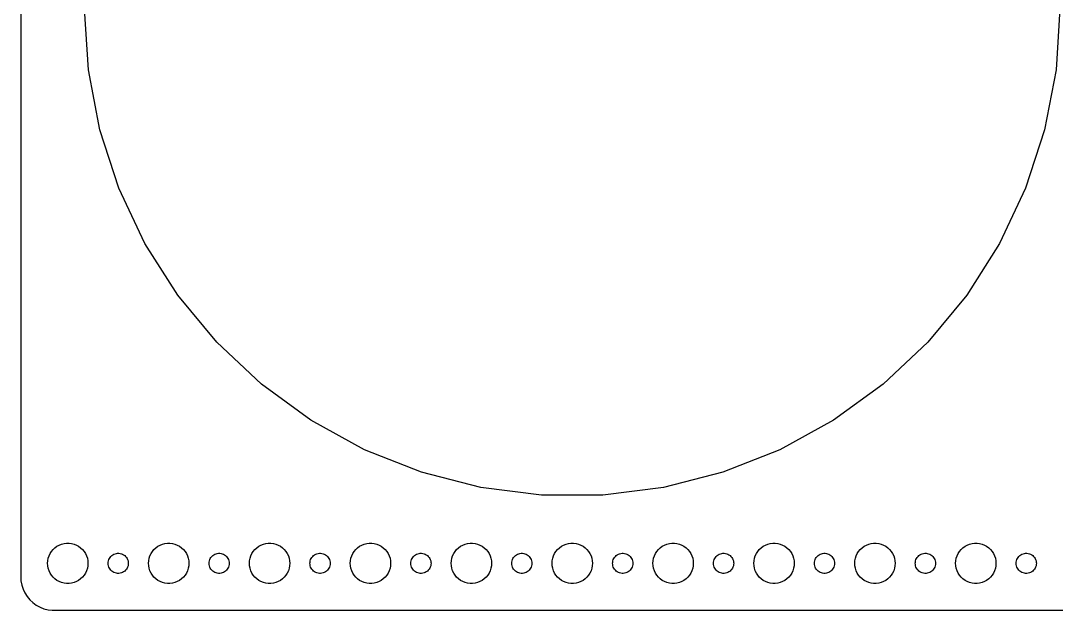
# Model space of a CAD drawing. Header units: metres. Extents: x -157 to 157, y -89 to 89.
# Drawn here: x -157 to -3, y -89.5 to -1.8 of the extents above; entities that cross this region are included whole.
import ezdxf

# ---------------------------------------------------------------- set-up
doc = ezdxf.new("R2010")
doc.units = ezdxf.units.M

msp = doc.modelspace()

# ---------------------------------------------------------------- linework, layer by layer
for p, q in [((-157, 84.5), (-157, -84.5)), ((-146.928, -9.08665), (-147.5, 0)), ((-2.5, 0), (-3.07167, -9.08665)), ((-145.222, -18.03), (-146.928, -9.08665)), ((-3.07167, -9.08665), (-4.77771, -18.03)), ((-142.409, -26.689), (-145.222, -18.03)), ((-4.77771, -18.03), (-7.5912, -26.689)), ((-138.532, -34.9271), (-142.409, -26.689)), ((-7.5912, -26.689), (-11.4678, -34.9271)), ((-133.654, -42.6144), (-138.532, -34.9271)), ((-11.4678, -34.9271), (-16.3463, -42.6144)), ((-127.85, -49.6297), (-133.654, -42.6144)), ((-16.3463, -42.6144), (-22.1498, -49.6297)), ((-121.213, -55.8622), (-127.85, -49.6297)), ((-22.1498, -49.6297), (-28.7868, -55.8622)), ((-113.847, -61.2138), (-121.213, -55.8622)), ((-28.7868, -55.8622), (-36.1526, -61.2138)), ((-105.869, -65.6), (-113.847, -61.2138)), ((-36.1526, -61.2138), (-44.131, -65.6)), ((-97.4037, -68.9516), (-105.869, -65.6)), ((-44.131, -65.6), (-52.5963, -68.9516)), ((-88.5851, -71.2158), (-97.4037, -68.9516)), ((-52.5963, -68.9516), (-61.4149, -71.2158)), ((-79.5523, -72.3569), (-88.5851, -71.2158)), ((-70.4477, -72.3569), (-79.5523, -72.3569)), ((-61.4149, -71.2158), (-70.4477, -72.3569)), ((-151.912, -80.1885), (-151.607, -79.967)), ((-151.607, -79.967), (-151.277, -79.7855)), ((-151.277, -79.7855), (-150.927, -79.6468)), ((-150.927, -79.6468), (-150.562, -79.5531)), ((-150.562, -79.5531), (-150.188, -79.5059)), ((-150.188, -79.5059), (-149.812, -79.5059)), ((-149.812, -79.5059), (-149.438, -79.5531)), ((-149.438, -79.5531), (-149.073, -79.6468)), ((-149.073, -79.6468), (-148.723, -79.7855)), ((-148.723, -79.7855), (-148.393, -79.967)), ((-148.393, -79.967), (-148.088, -80.1885)), ((-136.912, -80.1885), (-136.607, -79.967)), ((-136.607, -79.967), (-136.277, -79.7855)), ((-136.277, -79.7855), (-135.927, -79.6468)), ((-135.927, -79.6468), (-135.562, -79.5531)), ((-135.562, -79.5531), (-135.188, -79.5059)), ((-135.188, -79.5059), (-134.812, -79.5059)), ((-134.812, -79.5059), (-134.438, -79.5531)), ((-134.438, -79.5531), (-134.073, -79.6468)), ((-134.073, -79.6468), (-133.723, -79.7855)), ((-133.723, -79.7855), (-133.393, -79.967)), ((-133.393, -79.967), (-133.088, -80.1885)), ((-121.912, -80.1885), (-121.607, -79.967)), ((-121.607, -79.967), (-121.277, -79.7855)), ((-121.277, -79.7855), (-120.927, -79.6468)), ((-120.927, -79.6468), (-120.562, -79.5531)), ((-120.562, -79.5531), (-120.188, -79.5059)), ((-120.188, -79.5059), (-119.812, -79.5059)), ((-119.812, -79.5059), (-119.438, -79.5531)), ((-119.438, -79.5531), (-119.073, -79.6468)), ((-119.073, -79.6468), (-118.723, -79.7855)), ((-118.723, -79.7855), (-118.393, -79.967)), ((-118.393, -79.967), (-118.088, -80.1885)), ((-106.912, -80.1885), (-106.607, -79.967)), ((-106.607, -79.967), (-106.277, -79.7855)), ((-106.277, -79.7855), (-105.927, -79.6468)), ((-105.927, -79.6468), (-105.562, -79.5531)), ((-105.562, -79.5531), (-105.188, -79.5059)), ((-105.188, -79.5059), (-104.812, -79.5059)), ((-104.812, -79.5059), (-104.438, -79.5531)), ((-104.438, -79.5531), (-104.073, -79.6468)), ((-104.073, -79.6468), (-103.723, -79.7855)), ((-103.723, -79.7855), (-103.393, -79.967)), ((-103.393, -79.967), (-103.088, -80.1885)), ((-91.9123, -80.1885), (-91.6075, -79.967)), ((-91.6075, -79.967), (-91.2773, -79.7855)), ((-91.2773, -79.7855), (-90.927, -79.6468)), ((-90.927, -79.6468), (-90.5621, -79.5531)), ((-90.5621, -79.5531), (-90.1884, -79.5059)), ((-90.1884, -79.5059), (-89.8116, -79.5059)), ((-89.8116, -79.5059), (-89.4379, -79.5531)), ((-89.4379, -79.5531), (-89.073, -79.6468)), ((-89.073, -79.6468), (-88.7227, -79.7855)), ((-88.7227, -79.7855), (-88.3925, -79.967)), ((-88.3925, -79.967), (-88.0877, -80.1885)), ((-76.9123, -80.1885), (-76.6075, -79.967)), ((-76.6075, -79.967), (-76.2773, -79.7855)), ((-76.2773, -79.7855), (-75.927, -79.6468)), ((-75.927, -79.6468), (-75.5621, -79.5531)), ((-75.5621, -79.5531), (-75.1884, -79.5059)), ((-75.1884, -79.5059), (-74.8116, -79.5059)), ((-74.8116, -79.5059), (-74.4379, -79.5531)), ((-74.4379, -79.5531), (-74.073, -79.6468)), ((-74.073, -79.6468), (-73.7227, -79.7855)), ((-73.7227, -79.7855), (-73.3925, -79.967)), ((-73.3925, -79.967), (-73.0877, -80.1885)), ((-61.9123, -80.1885), (-61.6075, -79.967)), ((-61.6075, -79.967), (-61.2773, -79.7855)), ((-61.2773, -79.7855), (-60.927, -79.6468)), ((-60.927, -79.6468), (-60.5621, -79.5531)), ((-60.5621, -79.5531), (-60.1884, -79.5059)), ((-60.1884, -79.5059), (-59.8116, -79.5059)), ((-59.8116, -79.5059), (-59.4379, -79.5531)), ((-59.4379, -79.5531), (-59.0729, -79.6468)), ((-59.0729, -79.6468), (-58.7227, -79.7855)), ((-58.7227, -79.7855), (-58.3925, -79.967)), ((-58.3925, -79.967), (-58.0877, -80.1885)), ((-46.9123, -80.1885), (-46.6075, -79.967)), ((-46.6075, -79.967), (-46.2773, -79.7855)), ((-46.2773, -79.7855), (-45.927, -79.6468)), ((-45.927, -79.6468), (-45.5621, -79.5531)), ((-45.5621, -79.5531), (-45.1884, -79.5059)), ((-45.1884, -79.5059), (-44.8116, -79.5059)), ((-44.8116, -79.5059), (-44.4379, -79.5531)), ((-44.4379, -79.5531), (-44.0729, -79.6468)), ((-44.0729, -79.6468), (-43.7227, -79.7855)), ((-43.7227, -79.7855), (-43.3925, -79.967)), ((-43.3925, -79.967), (-43.0877, -80.1885)), ((-31.9123, -80.1885), (-31.6075, -79.967)), ((-31.6075, -79.967), (-31.2773, -79.7855)), ((-31.2773, -79.7855), (-30.927, -79.6468)), ((-30.927, -79.6468), (-30.5621, -79.5531)), ((-30.5621, -79.5531), (-30.1884, -79.5059)), ((-30.1884, -79.5059), (-29.8116, -79.5059)), ((-29.8116, -79.5059), (-29.4379, -79.5531)), ((-29.4379, -79.5531), (-29.0729, -79.6468)), ((-29.0729, -79.6468), (-28.7227, -79.7855)), ((-28.7227, -79.7855), (-28.3925, -79.967)), ((-28.3925, -79.967), (-28.0877, -80.1885)), ((-16.9123, -80.1885), (-16.6075, -79.967)), ((-16.6075, -79.967), (-16.2773, -79.7855)), ((-16.2773, -79.7855), (-15.927, -79.6468)), ((-15.927, -79.6468), (-15.5621, -79.5531)), ((-15.5621, -79.5531), (-15.1884, -79.5059)), ((-15.1884, -79.5059), (-14.8116, -79.5059)), ((-14.8116, -79.5059), (-14.4379, -79.5531)), ((-14.4379, -79.5531), (-14.0729, -79.6468)), ((-14.0729, -79.6468), (-13.7227, -79.7855)), ((-13.7227, -79.7855), (-13.3925, -79.967)), ((-13.3925, -79.967), (-13.0877, -80.1885)), ((-152.906, -81.7539), (-152.789, -81.3956)), ((-152.789, -81.3956), (-152.629, -81.0547)), ((-152.629, -81.0547), (-152.427, -80.7366)), ((-152.427, -80.7366), (-152.187, -80.4464)), ((-152.187, -80.4464), (-151.912, -80.1885)), ((-148.088, -80.1885), (-147.813, -80.4464)), ((-147.813, -80.4464), (-147.573, -80.7366)), ((-147.573, -80.7366), (-147.371, -81.0547)), ((-147.371, -81.0547), (-147.211, -81.3956)), ((-147.211, -81.3956), (-147.094, -81.7539)), ((-143.714, -81.6183), (-143.593, -81.4732)), ((-143.593, -81.4732), (-143.456, -81.3442)), ((-143.456, -81.3442), (-143.304, -81.2335)), ((-143.304, -81.2335), (-143.139, -81.1428)), ((-143.139, -81.1428), (-142.964, -81.0734)), ((-142.964, -81.0734), (-142.781, -81.0266)), ((-142.781, -81.0266), (-142.594, -81.003)), ((-142.594, -81.003), (-142.406, -81.003)), ((-142.406, -81.003), (-142.219, -81.0266)), ((-142.219, -81.0266), (-142.036, -81.0734)), ((-142.036, -81.0734), (-141.861, -81.1428)), ((-141.861, -81.1428), (-141.696, -81.2335)), ((-141.696, -81.2335), (-141.544, -81.3442)), ((-141.544, -81.3442), (-141.407, -81.4732)), ((-141.407, -81.4732), (-141.286, -81.6183)), ((-137.906, -81.7539), (-137.789, -81.3956)), ((-137.789, -81.3956), (-137.629, -81.0547)), ((-137.629, -81.0547), (-137.427, -80.7366)), ((-137.427, -80.7366), (-137.187, -80.4464)), ((-137.187, -80.4464), (-136.912, -80.1885)), ((-133.088, -80.1885), (-132.813, -80.4464)), ((-132.813, -80.4464), (-132.573, -80.7366)), ((-132.573, -80.7366), (-132.371, -81.0547)), ((-132.371, -81.0547), (-132.211, -81.3956)), ((-132.211, -81.3956), (-132.094, -81.7539)), ((-128.714, -81.6183), (-128.593, -81.4732)), ((-128.593, -81.4732), (-128.456, -81.3442)), ((-128.456, -81.3442), (-128.304, -81.2335)), ((-128.304, -81.2335), (-128.139, -81.1428)), ((-128.139, -81.1428), (-127.964, -81.0734)), ((-127.964, -81.0734), (-127.781, -81.0266)), ((-127.781, -81.0266), (-127.594, -81.003)), ((-127.594, -81.003), (-127.406, -81.003)), ((-127.406, -81.003), (-127.219, -81.0266)), ((-127.219, -81.0266), (-127.036, -81.0734)), ((-127.036, -81.0734), (-126.861, -81.1428)), ((-126.861, -81.1428), (-126.696, -81.2335)), ((-126.696, -81.2335), (-126.544, -81.3442)), ((-126.544, -81.3442), (-126.407, -81.4732)), ((-126.407, -81.4732), (-126.286, -81.6183)), ((-122.906, -81.7539), (-122.789, -81.3956)), ((-122.789, -81.3956), (-122.629, -81.0547)), ((-122.629, -81.0547), (-122.427, -80.7366)), ((-122.427, -80.7366), (-122.187, -80.4464)), ((-122.187, -80.4464), (-121.912, -80.1885)), ((-118.088, -80.1885), (-117.813, -80.4464)), ((-117.813, -80.4464), (-117.573, -80.7366)), ((-117.573, -80.7366), (-117.371, -81.0547)), ((-117.371, -81.0547), (-117.211, -81.3956)), ((-117.211, -81.3956), (-117.094, -81.7539)), ((-113.714, -81.6183), (-113.593, -81.4732)), ((-113.593, -81.4732), (-113.456, -81.3442)), ((-113.456, -81.3442), (-113.304, -81.2335)), ((-113.304, -81.2335), (-113.139, -81.1428)), ((-113.139, -81.1428), (-112.964, -81.0734)), ((-112.964, -81.0734), (-112.781, -81.0266)), ((-112.781, -81.0266), (-112.594, -81.003)), ((-112.594, -81.003), (-112.406, -81.003)), ((-112.406, -81.003), (-112.219, -81.0266)), ((-112.219, -81.0266), (-112.036, -81.0734)), ((-112.036, -81.0734), (-111.861, -81.1428)), ((-111.861, -81.1428), (-111.696, -81.2335)), ((-111.696, -81.2335), (-111.544, -81.3442)), ((-111.544, -81.3442), (-111.407, -81.4732)), ((-111.407, -81.4732), (-111.286, -81.6183)), ((-107.906, -81.7539), (-107.789, -81.3956)), ((-107.789, -81.3956), (-107.629, -81.0547)), ((-107.629, -81.0547), (-107.427, -80.7366)), ((-107.427, -80.7366), (-107.187, -80.4464)), ((-107.187, -80.4464), (-106.912, -80.1885)), ((-103.088, -80.1885), (-102.813, -80.4464)), ((-102.813, -80.4464), (-102.573, -80.7366)), ((-102.573, -80.7366), (-102.371, -81.0547)), ((-102.371, -81.0547), (-102.211, -81.3956)), ((-102.211, -81.3956), (-102.094, -81.7539)), ((-98.7135, -81.6183), (-98.5934, -81.4732)), ((-98.5934, -81.4732), (-98.4561, -81.3442)), ((-98.4561, -81.3442), (-98.3037, -81.2335)), ((-98.3037, -81.2335), (-98.1387, -81.1428)), ((-98.1387, -81.1428), (-97.9635, -81.0734)), ((-97.9635, -81.0734), (-97.7811, -81.0266)), ((-97.7811, -81.0266), (-97.5942, -81.003)), ((-97.5942, -81.003), (-97.4058, -81.003)), ((-97.4058, -81.003), (-97.2189, -81.0266)), ((-97.2189, -81.0266), (-97.0365, -81.0734)), ((-97.0365, -81.0734), (-96.8613, -81.1428)), ((-96.8613, -81.1428), (-96.6963, -81.2335)), ((-96.6963, -81.2335), (-96.5439, -81.3442)), ((-96.5439, -81.3442), (-96.4065, -81.4732)), ((-96.4065, -81.4732), (-96.2865, -81.6183)), ((-92.9057, -81.7539), (-92.7893, -81.3956)), ((-92.7893, -81.3956), (-92.6289, -81.0547)), ((-92.6289, -81.0547), (-92.427, -80.7366)), ((-92.427, -80.7366), (-92.1869, -80.4464)), ((-92.1869, -80.4464), (-91.9123, -80.1885)), ((-88.0877, -80.1885), (-87.8131, -80.4464)), ((-87.8131, -80.4464), (-87.573, -80.7366)), ((-87.573, -80.7366), (-87.3711, -81.0547)), ((-87.3711, -81.0547), (-87.2107, -81.3956)), ((-87.2107, -81.3956), (-87.0943, -81.7539)), ((-83.7135, -81.6183), (-83.5934, -81.4732)), ((-83.5934, -81.4732), (-83.4561, -81.3442)), ((-83.4561, -81.3442), (-83.3037, -81.2335)), ((-83.3037, -81.2335), (-83.1387, -81.1428)), ((-83.1387, -81.1428), (-82.9635, -81.0734)), ((-82.9635, -81.0734), (-82.7811, -81.0266)), ((-82.7811, -81.0266), (-82.5942, -81.003)), ((-82.5942, -81.003), (-82.4058, -81.003)), ((-82.4058, -81.003), (-82.2189, -81.0266)), ((-82.2189, -81.0266), (-82.0365, -81.0734)), ((-82.0365, -81.0734), (-81.8613, -81.1428)), ((-81.8613, -81.1428), (-81.6963, -81.2335)), ((-81.6963, -81.2335), (-81.5439, -81.3442)), ((-81.5439, -81.3442), (-81.4065, -81.4732)), ((-81.4065, -81.4732), (-81.2865, -81.6183)), ((-77.9057, -81.7539), (-77.7893, -81.3956)), ((-77.7893, -81.3956), (-77.6289, -81.0547)), ((-77.6289, -81.0547), (-77.427, -80.7366)), ((-77.427, -80.7366), (-77.1869, -80.4464)), ((-77.1869, -80.4464), (-76.9123, -80.1885)), ((-73.0877, -80.1885), (-72.8131, -80.4464)), ((-72.8131, -80.4464), (-72.573, -80.7366)), ((-72.573, -80.7366), (-72.3711, -81.0547)), ((-72.3711, -81.0547), (-72.2107, -81.3956)), ((-72.2107, -81.3956), (-72.0943, -81.7539)), ((-68.7135, -81.6183), (-68.5934, -81.4732)), ((-68.5934, -81.4732), (-68.4561, -81.3442)), ((-68.4561, -81.3442), (-68.3037, -81.2335)), ((-68.3037, -81.2335), (-68.1387, -81.1428)), ((-68.1387, -81.1428), (-67.9635, -81.0734)), ((-67.9635, -81.0734), (-67.7811, -81.0266)), ((-67.7811, -81.0266), (-67.5942, -81.003)), ((-67.5942, -81.003), (-67.4058, -81.003)), ((-67.4058, -81.003), (-67.2189, -81.0266)), ((-67.2189, -81.0266), (-67.0365, -81.0734)), ((-67.0365, -81.0734), (-66.8613, -81.1428)), ((-66.8613, -81.1428), (-66.6963, -81.2335)), ((-66.6963, -81.2335), (-66.5439, -81.3442)), ((-66.5439, -81.3442), (-66.4065, -81.4732)), ((-66.4065, -81.4732), (-66.2865, -81.6183)), ((-62.9057, -81.7539), (-62.7893, -81.3956)), ((-62.7893, -81.3956), (-62.6289, -81.0547)), ((-62.6289, -81.0547), (-62.427, -80.7366)), ((-62.427, -80.7366), (-62.1869, -80.4464)), ((-62.1869, -80.4464), (-61.9123, -80.1885)), ((-58.0877, -80.1885), (-57.8131, -80.4464)), ((-57.8131, -80.4464), (-57.5729, -80.7366)), ((-57.5729, -80.7366), (-57.3711, -81.0547)), ((-57.3711, -81.0547), (-57.2107, -81.3956)), ((-57.2107, -81.3956), (-57.0942, -81.7539)), ((-53.7135, -81.6183), (-53.5934, -81.4732)), ((-53.5934, -81.4732), (-53.4561, -81.3442)), ((-53.4561, -81.3442), (-53.3037, -81.2335)), ((-53.3037, -81.2335), (-53.1387, -81.1428)), ((-53.1387, -81.1428), (-52.9635, -81.0734)), ((-52.9635, -81.0734), (-52.7811, -81.0266)), ((-52.7811, -81.0266), (-52.5942, -81.003)), ((-52.5942, -81.003), (-52.4058, -81.003)), ((-52.4058, -81.003), (-52.2189, -81.0266)), ((-52.2189, -81.0266), (-52.0365, -81.0734)), ((-52.0365, -81.0734), (-51.8613, -81.1428)), ((-51.8613, -81.1428), (-51.6963, -81.2335)), ((-51.6963, -81.2335), (-51.5439, -81.3442)), ((-51.5439, -81.3442), (-51.4065, -81.4732)), ((-51.4065, -81.4732), (-51.2865, -81.6183)), ((-47.9057, -81.7539), (-47.7893, -81.3956)), ((-47.7893, -81.3956), (-47.6289, -81.0547)), ((-47.6289, -81.0547), (-47.427, -80.7366)), ((-47.427, -80.7366), (-47.1869, -80.4464)), ((-47.1869, -80.4464), (-46.9123, -80.1885)), ((-43.0877, -80.1885), (-42.8131, -80.4464)), ((-42.8131, -80.4464), (-42.5729, -80.7366)), ((-42.5729, -80.7366), (-42.3711, -81.0547)), ((-42.3711, -81.0547), (-42.2107, -81.3956)), ((-42.2107, -81.3956), (-42.0942, -81.7539)), ((-38.7135, -81.6183), (-38.5934, -81.4732)), ((-38.5934, -81.4732), (-38.4561, -81.3442)), ((-38.4561, -81.3442), (-38.3037, -81.2335)), ((-38.3037, -81.2335), (-38.1387, -81.1428)), ((-38.1387, -81.1428), (-37.9635, -81.0734)), ((-37.9635, -81.0734), (-37.7811, -81.0266)), ((-37.7811, -81.0266), (-37.5942, -81.003)), ((-37.5942, -81.003), (-37.4058, -81.003)), ((-37.4058, -81.003), (-37.2189, -81.0266)), ((-37.2189, -81.0266), (-37.0365, -81.0734)), ((-37.0365, -81.0734), (-36.8613, -81.1428)), ((-36.8613, -81.1428), (-36.6963, -81.2335)), ((-36.6963, -81.2335), (-36.5439, -81.3442)), ((-36.5439, -81.3442), (-36.4065, -81.4732)), ((-36.4065, -81.4732), (-36.2865, -81.6183)), ((-32.9057, -81.7539), (-32.7893, -81.3956)), ((-32.7893, -81.3956), (-32.6289, -81.0547)), ((-32.6289, -81.0547), (-32.427, -80.7366)), ((-32.427, -80.7366), (-32.1869, -80.4464)), ((-32.1869, -80.4464), (-31.9123, -80.1885)), ((-28.0877, -80.1885), (-27.8131, -80.4464)), ((-27.8131, -80.4464), (-27.5729, -80.7366)), ((-27.5729, -80.7366), (-27.3711, -81.0547)), ((-27.3711, -81.0547), (-27.2107, -81.3956)), ((-27.2107, -81.3956), (-27.0942, -81.7539)), ((-23.7135, -81.6183), (-23.5934, -81.4732)), ((-23.5934, -81.4732), (-23.4561, -81.3442)), ((-23.4561, -81.3442), (-23.3037, -81.2335)), ((-23.3037, -81.2335), (-23.1387, -81.1428)), ((-23.1387, -81.1428), (-22.9635, -81.0734)), ((-22.9635, -81.0734), (-22.7811, -81.0266)), ((-22.7811, -81.0266), (-22.5942, -81.003)), ((-22.5942, -81.003), (-22.4058, -81.003)), ((-22.4058, -81.003), (-22.2189, -81.0266)), ((-22.2189, -81.0266), (-22.0365, -81.0734)), ((-22.0365, -81.0734), (-21.8613, -81.1428)), ((-21.8613, -81.1428), (-21.6963, -81.2335)), ((-21.6963, -81.2335), (-21.5439, -81.3442)), ((-21.5439, -81.3442), (-21.4065, -81.4732)), ((-21.4065, -81.4732), (-21.2865, -81.6183)), ((-17.9057, -81.7539), (-17.7893, -81.3956)), ((-17.7893, -81.3956), (-17.6289, -81.0547)), ((-17.6289, -81.0547), (-17.427, -80.7366)), ((-17.427, -80.7366), (-17.1869, -80.4464)), ((-17.1869, -80.4464), (-16.9123, -80.1885)), ((-13.0877, -80.1885), (-12.8131, -80.4464)), ((-12.8131, -80.4464), (-12.5729, -80.7366)), ((-12.5729, -80.7366), (-12.3711, -81.0547)), ((-12.3711, -81.0547), (-12.2107, -81.3956)), ((-12.2107, -81.3956), (-12.0942, -81.7539)), ((-8.71352, -81.6183), (-8.59344, -81.4732)), ((-8.59344, -81.4732), (-8.45613, -81.3442)), ((-8.45613, -81.3442), (-8.30373, -81.2335)), ((-8.30373, -81.2335), (-8.13866, -81.1428)), ((-8.13866, -81.1428), (-7.96352, -81.0734)), ((-7.96352, -81.0734), (-7.78107, -81.0266)), ((-7.78107, -81.0266), (-7.59418, -81.003)), ((-7.59418, -81.003), (-7.40581, -81.003)), ((-7.40581, -81.003), (-7.21892, -81.0266)), ((-7.21892, -81.0266), (-7.03647, -81.0734)), ((-7.03647, -81.0734), (-6.86133, -81.1428)), ((-6.86133, -81.1428), (-6.69626, -81.2335)), ((-6.69626, -81.2335), (-6.54385, -81.3442)), ((-6.54385, -81.3442), (-6.40654, -81.4732)), ((-6.40654, -81.4732), (-6.28647, -81.6183)), ((-153, -82.5), (-152.976, -82.124)), ((-152.976, -82.876), (-153, -82.5)), ((-152.976, -82.124), (-152.906, -81.7539)), ((-152.906, -83.2461), (-152.976, -82.876)), ((-147.094, -81.7539), (-147.024, -82.124)), ((-147.024, -82.876), (-147.094, -83.2461)), ((-147.024, -82.124), (-147, -82.5)), ((-147, -82.5), (-147.024, -82.876)), ((-144, -82.5), (-143.988, -82.312)), ((-143.988, -82.688), (-144, -82.5)), ((-143.988, -82.312), (-143.953, -82.127)), ((-143.953, -82.873), (-143.988, -82.688)), ((-143.953, -82.127), (-143.895, -81.9478)), ((-143.895, -83.0522), (-143.953, -82.873)), ((-143.895, -81.9478), (-143.814, -81.7774)), ((-143.814, -83.2226), (-143.895, -83.0522)), ((-143.814, -81.7774), (-143.714, -81.6183)), ((-141.286, -81.6183), (-141.186, -81.7774)), ((-141.186, -81.7774), (-141.105, -81.9478)), ((-141.105, -83.0522), (-141.186, -83.2226)), ((-141.105, -81.9478), (-141.047, -82.127)), ((-141.047, -82.873), (-141.105, -83.0522)), ((-141.047, -82.127), (-141.012, -82.312)), ((-141.012, -82.688), (-141.047, -82.873)), ((-141.012, -82.312), (-141, -82.5)), ((-141, -82.5), (-141.012, -82.688)), ((-138, -82.5), (-137.976, -82.124)), ((-137.976, -82.876), (-138, -82.5)), ((-137.976, -82.124), (-137.906, -81.7539)), ((-137.906, -83.2461), (-137.976, -82.876)), ((-132.094, -81.7539), (-132.024, -82.124)), ((-132.024, -82.876), (-132.094, -83.2461)), ((-132.024, -82.124), (-132, -82.5)), ((-132, -82.5), (-132.024, -82.876)), ((-129, -82.5), (-128.988, -82.312)), ((-128.988, -82.688), (-129, -82.5)), ((-128.988, -82.312), (-128.953, -82.127)), ((-128.953, -82.873), (-128.988, -82.688)), ((-128.953, -82.127), (-128.895, -81.9478)), ((-128.895, -83.0522), (-128.953, -82.873)), ((-128.895, -81.9478), (-128.814, -81.7774)), ((-128.814, -83.2226), (-128.895, -83.0522)), ((-128.814, -81.7774), (-128.714, -81.6183)), ((-126.286, -81.6183), (-126.186, -81.7774)), ((-126.186, -81.7774), (-126.105, -81.9478)), ((-126.105, -83.0522), (-126.186, -83.2226)), ((-126.105, -81.9478), (-126.047, -82.127)), ((-126.047, -82.873), (-126.105, -83.0522)), ((-126.047, -82.127), (-126.012, -82.312)), ((-126.012, -82.688), (-126.047, -82.873)), ((-126.012, -82.312), (-126, -82.5)), ((-126, -82.5), (-126.012, -82.688)), ((-123, -82.5), (-122.976, -82.124)), ((-122.976, -82.876), (-123, -82.5)), ((-122.976, -82.124), (-122.906, -81.7539)), ((-122.906, -83.2461), (-122.976, -82.876)), ((-117.094, -81.7539), (-117.024, -82.124)), ((-117.024, -82.876), (-117.094, -83.2461)), ((-117.024, -82.124), (-117, -82.5)), ((-117, -82.5), (-117.024, -82.876)), ((-114, -82.5), (-113.988, -82.312)), ((-113.988, -82.688), (-114, -82.5)), ((-113.988, -82.312), (-113.953, -82.127)), ((-113.953, -82.873), (-113.988, -82.688)), ((-113.953, -82.127), (-113.895, -81.9478)), ((-113.895, -83.0522), (-113.953, -82.873)), ((-113.895, -81.9478), (-113.814, -81.7774)), ((-113.814, -83.2226), (-113.895, -83.0522)), ((-113.814, -81.7774), (-113.714, -81.6183)), ((-111.286, -81.6183), (-111.186, -81.7774)), ((-111.186, -81.7774), (-111.105, -81.9478)), ((-111.105, -83.0522), (-111.186, -83.2226)), ((-111.105, -81.9478), (-111.047, -82.127)), ((-111.047, -82.873), (-111.105, -83.0522)), ((-111.047, -82.127), (-111.012, -82.312)), ((-111.012, -82.688), (-111.047, -82.873)), ((-111.012, -82.312), (-111, -82.5)), ((-111, -82.5), (-111.012, -82.688)), ((-108, -82.5), (-107.976, -82.124)), ((-107.976, -82.876), (-108, -82.5)), ((-107.976, -82.124), (-107.906, -81.7539)), ((-107.906, -83.2461), (-107.976, -82.876)), ((-102.094, -81.7539), (-102.024, -82.124)), ((-102.024, -82.876), (-102.094, -83.2461)), ((-102.024, -82.124), (-102, -82.5)), ((-102, -82.5), (-102.024, -82.876)), ((-99, -82.5), (-98.9882, -82.312)), ((-98.9882, -82.688), (-99, -82.5)), ((-98.9882, -82.312), (-98.9529, -82.127)), ((-98.9529, -82.873), (-98.9882, -82.688)), ((-98.9529, -82.127), (-98.8947, -81.9478)), ((-98.8947, -83.0522), (-98.9529, -82.873)), ((-98.8947, -81.9478), (-98.8145, -81.7774)), ((-98.8145, -83.2226), (-98.8947, -83.0522)), ((-98.8145, -81.7774), (-98.7135, -81.6183)), ((-96.2865, -81.6183), (-96.1855, -81.7774)), ((-96.1855, -81.7774), (-96.1053, -81.9478)), ((-96.1053, -83.0522), (-96.1855, -83.2226)), ((-96.1053, -81.9478), (-96.0471, -82.127)), ((-96.0471, -82.873), (-96.1053, -83.0522)), ((-96.0471, -82.127), (-96.0118, -82.312)), ((-96.0118, -82.688), (-96.0471, -82.873)), ((-96.0118, -82.312), (-96, -82.5)), ((-96, -82.5), (-96.0118, -82.688)), ((-93, -82.5), (-92.9763, -82.124)), ((-92.9763, -82.876), (-93, -82.5)), ((-92.9763, -82.124), (-92.9057, -81.7539)), ((-92.9057, -83.2461), (-92.9763, -82.876)), ((-87.0943, -81.7539), (-87.0237, -82.124)), ((-87.0237, -82.876), (-87.0943, -83.2461)), ((-87.0237, -82.124), (-87, -82.5)), ((-87, -82.5), (-87.0237, -82.876)), ((-84, -82.5), (-83.9882, -82.312)), ((-83.9882, -82.688), (-84, -82.5)), ((-83.9882, -82.312), (-83.9529, -82.127)), ((-83.9529, -82.873), (-83.9882, -82.688)), ((-83.9529, -82.127), (-83.8947, -81.9478)), ((-83.8947, -83.0522), (-83.9529, -82.873)), ((-83.8947, -81.9478), (-83.8145, -81.7774)), ((-83.8145, -83.2226), (-83.8947, -83.0522)), ((-83.8145, -81.7774), (-83.7135, -81.6183)), ((-81.2865, -81.6183), (-81.1855, -81.7774)), ((-81.1855, -81.7774), (-81.1053, -81.9478)), ((-81.1053, -83.0522), (-81.1855, -83.2226)), ((-81.1053, -81.9478), (-81.0471, -82.127)), ((-81.0471, -82.873), (-81.1053, -83.0522)), ((-81.0471, -82.127), (-81.0118, -82.312)), ((-81.0118, -82.688), (-81.0471, -82.873)), ((-81.0118, -82.312), (-81, -82.5)), ((-81, -82.5), (-81.0118, -82.688)), ((-78, -82.5), (-77.9763, -82.124)), ((-77.9763, -82.876), (-78, -82.5)), ((-77.9763, -82.124), (-77.9057, -81.7539)), ((-77.9057, -83.2461), (-77.9763, -82.876)), ((-72.0943, -81.7539), (-72.0237, -82.124)), ((-72.0237, -82.876), (-72.0943, -83.2461)), ((-72.0237, -82.124), (-72, -82.5)), ((-72, -82.5), (-72.0237, -82.876)), ((-69, -82.5), (-68.9882, -82.312)), ((-68.9882, -82.688), (-69, -82.5)), ((-68.9882, -82.312), (-68.9529, -82.127)), ((-68.9529, -82.873), (-68.9882, -82.688)), ((-68.9529, -82.127), (-68.8947, -81.9478)), ((-68.8947, -83.0522), (-68.9529, -82.873)), ((-68.8947, -81.9478), (-68.8145, -81.7774)), ((-68.8145, -83.2226), (-68.8947, -83.0522)), ((-68.8145, -81.7774), (-68.7135, -81.6183)), ((-66.2865, -81.6183), (-66.1855, -81.7774)), ((-66.1855, -81.7774), (-66.1053, -81.9478)), ((-66.1053, -83.0522), (-66.1855, -83.2226)), ((-66.1053, -81.9478), (-66.0471, -82.127)), ((-66.0471, -82.873), (-66.1053, -83.0522)), ((-66.0471, -82.127), (-66.0118, -82.312)), ((-66.0118, -82.688), (-66.0471, -82.873)), ((-66.0118, -82.312), (-66, -82.5)), ((-66, -82.5), (-66.0118, -82.688)), ((-63, -82.5), (-62.9763, -82.124)), ((-62.9763, -82.876), (-63, -82.5)), ((-62.9763, -82.124), (-62.9057, -81.7539)), ((-62.9057, -83.2461), (-62.9763, -82.876)), ((-57.0942, -81.7539), (-57.0237, -82.124)), ((-57.0237, -82.876), (-57.0942, -83.2461)), ((-57.0237, -82.124), (-57, -82.5)), ((-57, -82.5), (-57.0237, -82.876)), ((-54, -82.5), (-53.9882, -82.312)), ((-53.9882, -82.688), (-54, -82.5)), ((-53.9882, -82.312), (-53.9529, -82.127)), ((-53.9529, -82.873), (-53.9882, -82.688)), ((-53.9529, -82.127), (-53.8947, -81.9478)), ((-53.8947, -83.0522), (-53.9529, -82.873)), ((-53.8947, -81.9478), (-53.8145, -81.7774)), ((-53.8145, -83.2226), (-53.8947, -83.0522)), ((-53.8145, -81.7774), (-53.7135, -81.6183)), ((-51.2865, -81.6183), (-51.1855, -81.7774)), ((-51.1855, -81.7774), (-51.1053, -81.9478)), ((-51.1053, -83.0522), (-51.1855, -83.2226)), ((-51.1053, -81.9478), (-51.0471, -82.127)), ((-51.0471, -82.873), (-51.1053, -83.0522)), ((-51.0471, -82.127), (-51.0118, -82.312)), ((-51.0118, -82.688), (-51.0471, -82.873)), ((-51.0118, -82.312), (-51, -82.5)), ((-51, -82.5), (-51.0118, -82.688)), ((-48, -82.5), (-47.9763, -82.124)), ((-47.9763, -82.876), (-48, -82.5)), ((-47.9763, -82.124), (-47.9057, -81.7539)), ((-47.9057, -83.2461), (-47.9763, -82.876)), ((-42.0942, -81.7539), (-42.0237, -82.124)), ((-42.0237, -82.876), (-42.0942, -83.2461)), ((-42.0237, -82.124), (-42, -82.5)), ((-42, -82.5), (-42.0237, -82.876)), ((-39, -82.5), (-38.9882, -82.312)), ((-38.9882, -82.688), (-39, -82.5)), ((-38.9882, -82.312), (-38.9529, -82.127)), ((-38.9529, -82.873), (-38.9882, -82.688)), ((-38.9529, -82.127), (-38.8947, -81.9478)), ((-38.8947, -83.0522), (-38.9529, -82.873)), ((-38.8947, -81.9478), (-38.8145, -81.7774)), ((-38.8145, -83.2226), (-38.8947, -83.0522)), ((-38.8145, -81.7774), (-38.7135, -81.6183)), ((-36.2865, -81.6183), (-36.1855, -81.7774)), ((-36.1855, -81.7774), (-36.1053, -81.9478)), ((-36.1053, -83.0522), (-36.1855, -83.2226)), ((-36.1053, -81.9478), (-36.0471, -82.127)), ((-36.0471, -82.873), (-36.1053, -83.0522)), ((-36.0471, -82.127), (-36.0118, -82.312)), ((-36.0118, -82.688), (-36.0471, -82.873)), ((-36.0118, -82.312), (-36, -82.5)), ((-36, -82.5), (-36.0118, -82.688)), ((-33, -82.5), (-32.9763, -82.124)), ((-32.9763, -82.876), (-33, -82.5)), ((-32.9763, -82.124), (-32.9057, -81.7539)), ((-32.9057, -83.2461), (-32.9763, -82.876)), ((-27.0942, -81.7539), (-27.0237, -82.124)), ((-27.0237, -82.876), (-27.0942, -83.2461)), ((-27.0237, -82.124), (-27, -82.5)), ((-27, -82.5), (-27.0237, -82.876)), ((-24, -82.5), (-23.9882, -82.312)), ((-23.9882, -82.688), (-24, -82.5)), ((-23.9882, -82.312), (-23.9529, -82.127)), ((-23.9529, -82.873), (-23.9882, -82.688)), ((-23.9529, -82.127), (-23.8947, -81.9478)), ((-23.8947, -83.0522), (-23.9529, -82.873)), ((-23.8947, -81.9478), (-23.8145, -81.7774)), ((-23.8145, -83.2226), (-23.8947, -83.0522)), ((-23.8145, -81.7774), (-23.7135, -81.6183)), ((-21.2865, -81.6183), (-21.1855, -81.7774)), ((-21.1855, -81.7774), (-21.1053, -81.9478)), ((-21.1053, -83.0522), (-21.1855, -83.2226)), ((-21.1053, -81.9478), (-21.0471, -82.127)), ((-21.0471, -82.873), (-21.1053, -83.0522)), ((-21.0471, -82.127), (-21.0118, -82.312)), ((-21.0118, -82.688), (-21.0471, -82.873)), ((-21.0118, -82.312), (-21, -82.5)), ((-21, -82.5), (-21.0118, -82.688)), ((-18, -82.5), (-17.9763, -82.124)), ((-17.9763, -82.876), (-18, -82.5)), ((-17.9763, -82.124), (-17.9057, -81.7539)), ((-17.9057, -83.2461), (-17.9763, -82.876)), ((-12.0942, -81.7539), (-12.0237, -82.124)), ((-12.0237, -82.876), (-12.0942, -83.2461)), ((-12.0237, -82.124), (-12, -82.5)), ((-12, -82.5), (-12.0237, -82.876)), ((-9, -82.5), (-8.98816, -82.312)), ((-8.98816, -82.688), (-9, -82.5)), ((-8.98816, -82.312), (-8.95287, -82.127)), ((-8.95287, -82.873), (-8.98816, -82.688)), ((-8.95287, -82.127), (-8.89465, -81.9478)), ((-8.89465, -83.0522), (-8.95287, -82.873)), ((-8.89465, -81.9478), (-8.81445, -81.7774)), ((-8.81445, -83.2226), (-8.89465, -83.0522)), ((-8.81445, -81.7774), (-8.71352, -81.6183)), ((-6.28647, -81.6183), (-6.18553, -81.7774)), ((-6.18553, -81.7774), (-6.10533, -81.9478)), ((-6.10533, -83.0522), (-6.18553, -83.2226)), ((-6.10533, -81.9478), (-6.04712, -82.127)), ((-6.04712, -82.873), (-6.10533, -83.0522)), ((-6.04712, -82.127), (-6.01183, -82.312)), ((-6.01183, -82.688), (-6.04712, -82.873)), ((-6.01183, -82.312), (-6, -82.5)), ((-6, -82.5), (-6.01183, -82.688)), ((-157, -84.5), (-156.961, -85.1267)), ((-152.789, -83.6044), (-152.906, -83.2461)), ((-152.629, -83.9453), (-152.789, -83.6044)), ((-152.427, -84.2634), (-152.629, -83.9453)), ((-152.187, -84.5536), (-152.427, -84.2634)), ((-151.912, -84.8115), (-152.187, -84.5536)), ((-147.813, -84.5536), (-148.088, -84.8115)), ((-147.573, -84.2634), (-147.813, -84.5536)), ((-147.371, -83.9453), (-147.573, -84.2634)), ((-147.211, -83.6044), (-147.371, -83.9453)), ((-147.094, -83.2461), (-147.211, -83.6044)), ((-143.714, -83.3817), (-143.814, -83.2226)), ((-143.593, -83.5268), (-143.714, -83.3817)), ((-143.456, -83.6558), (-143.593, -83.5268)), ((-143.304, -83.7665), (-143.456, -83.6558)), ((-143.139, -83.8572), (-143.304, -83.7665)), ((-142.964, -83.9266), (-143.139, -83.8572)), ((-142.781, -83.9734), (-142.964, -83.9266)), ((-142.594, -83.997), (-142.781, -83.9734)), ((-142.406, -83.997), (-142.594, -83.997)), ((-142.219, -83.9734), (-142.406, -83.997)), ((-142.036, -83.9266), (-142.219, -83.9734)), ((-141.861, -83.8572), (-142.036, -83.9266)), ((-141.696, -83.7665), (-141.861, -83.8572)), ((-141.544, -83.6558), (-141.696, -83.7665)), ((-141.407, -83.5268), (-141.544, -83.6558)), ((-141.286, -83.3817), (-141.407, -83.5268)), ((-141.186, -83.2226), (-141.286, -83.3817)), ((-137.789, -83.6044), (-137.906, -83.2461)), ((-137.629, -83.9453), (-137.789, -83.6044)), ((-137.427, -84.2634), (-137.629, -83.9453)), ((-137.187, -84.5536), (-137.427, -84.2634)), ((-136.912, -84.8115), (-137.187, -84.5536)), ((-132.813, -84.5536), (-133.088, -84.8115)), ((-132.573, -84.2634), (-132.813, -84.5536)), ((-132.371, -83.9453), (-132.573, -84.2634)), ((-132.211, -83.6044), (-132.371, -83.9453)), ((-132.094, -83.2461), (-132.211, -83.6044)), ((-128.714, -83.3817), (-128.814, -83.2226)), ((-128.593, -83.5268), (-128.714, -83.3817)), ((-128.456, -83.6558), (-128.593, -83.5268)), ((-128.304, -83.7665), (-128.456, -83.6558)), ((-128.139, -83.8572), (-128.304, -83.7665)), ((-127.964, -83.9266), (-128.139, -83.8572)), ((-127.781, -83.9734), (-127.964, -83.9266)), ((-127.594, -83.997), (-127.781, -83.9734)), ((-127.406, -83.997), (-127.594, -83.997)), ((-127.219, -83.9734), (-127.406, -83.997)), ((-127.036, -83.9266), (-127.219, -83.9734)), ((-126.861, -83.8572), (-127.036, -83.9266)), ((-126.696, -83.7665), (-126.861, -83.8572)), ((-126.544, -83.6558), (-126.696, -83.7665)), ((-126.407, -83.5268), (-126.544, -83.6558)), ((-126.286, -83.3817), (-126.407, -83.5268)), ((-126.186, -83.2226), (-126.286, -83.3817)), ((-122.789, -83.6044), (-122.906, -83.2461)), ((-122.629, -83.9453), (-122.789, -83.6044)), ((-122.427, -84.2634), (-122.629, -83.9453)), ((-122.187, -84.5536), (-122.427, -84.2634)), ((-121.912, -84.8115), (-122.187, -84.5536)), ((-117.813, -84.5536), (-118.088, -84.8115)), ((-117.573, -84.2634), (-117.813, -84.5536)), ((-117.371, -83.9453), (-117.573, -84.2634)), ((-117.211, -83.6044), (-117.371, -83.9453)), ((-117.094, -83.2461), (-117.211, -83.6044)), ((-113.714, -83.3817), (-113.814, -83.2226)), ((-113.593, -83.5268), (-113.714, -83.3817)), ((-113.456, -83.6558), (-113.593, -83.5268)), ((-113.304, -83.7665), (-113.456, -83.6558)), ((-113.139, -83.8572), (-113.304, -83.7665)), ((-112.964, -83.9266), (-113.139, -83.8572)), ((-112.781, -83.9734), (-112.964, -83.9266)), ((-112.594, -83.997), (-112.781, -83.9734)), ((-112.406, -83.997), (-112.594, -83.997)), ((-112.219, -83.9734), (-112.406, -83.997)), ((-112.036, -83.9266), (-112.219, -83.9734)), ((-111.861, -83.8572), (-112.036, -83.9266)), ((-111.696, -83.7665), (-111.861, -83.8572)), ((-111.544, -83.6558), (-111.696, -83.7665)), ((-111.407, -83.5268), (-111.544, -83.6558)), ((-111.286, -83.3817), (-111.407, -83.5268)), ((-111.186, -83.2226), (-111.286, -83.3817)), ((-107.789, -83.6044), (-107.906, -83.2461)), ((-107.629, -83.9453), (-107.789, -83.6044)), ((-107.427, -84.2634), (-107.629, -83.9453)), ((-107.187, -84.5536), (-107.427, -84.2634)), ((-106.912, -84.8115), (-107.187, -84.5536)), ((-102.813, -84.5536), (-103.088, -84.8115)), ((-102.573, -84.2634), (-102.813, -84.5536)), ((-102.371, -83.9453), (-102.573, -84.2634)), ((-102.211, -83.6044), (-102.371, -83.9453)), ((-102.094, -83.2461), (-102.211, -83.6044)), ((-98.7135, -83.3817), (-98.8145, -83.2226)), ((-98.5934, -83.5268), (-98.7135, -83.3817)), ((-98.4561, -83.6558), (-98.5934, -83.5268)), ((-98.3037, -83.7665), (-98.4561, -83.6558)), ((-98.1387, -83.8572), (-98.3037, -83.7665)), ((-97.9635, -83.9266), (-98.1387, -83.8572)), ((-97.7811, -83.9734), (-97.9635, -83.9266)), ((-97.5942, -83.997), (-97.7811, -83.9734)), ((-97.4058, -83.997), (-97.5942, -83.997)), ((-97.2189, -83.9734), (-97.4058, -83.997)), ((-97.0365, -83.9266), (-97.2189, -83.9734)), ((-96.8613, -83.8572), (-97.0365, -83.9266)), ((-96.6963, -83.7665), (-96.8613, -83.8572)), ((-96.5439, -83.6558), (-96.6963, -83.7665)), ((-96.4065, -83.5268), (-96.5439, -83.6558)), ((-96.2865, -83.3817), (-96.4065, -83.5268)), ((-96.1855, -83.2226), (-96.2865, -83.3817)), ((-92.7893, -83.6044), (-92.9057, -83.2461)), ((-92.6289, -83.9453), (-92.7893, -83.6044)), ((-92.427, -84.2634), (-92.6289, -83.9453)), ((-92.1869, -84.5536), (-92.427, -84.2634)), ((-91.9123, -84.8115), (-92.1869, -84.5536)), ((-87.8131, -84.5536), (-88.0877, -84.8115)), ((-87.573, -84.2634), (-87.8131, -84.5536)), ((-87.3711, -83.9453), (-87.573, -84.2634)), ((-87.2107, -83.6044), (-87.3711, -83.9453)), ((-87.0943, -83.2461), (-87.2107, -83.6044)), ((-83.7135, -83.3817), (-83.8145, -83.2226)), ((-83.5934, -83.5268), (-83.7135, -83.3817)), ((-83.4561, -83.6558), (-83.5934, -83.5268)), ((-83.3037, -83.7665), (-83.4561, -83.6558)), ((-83.1387, -83.8572), (-83.3037, -83.7665)), ((-82.9635, -83.9266), (-83.1387, -83.8572)), ((-82.7811, -83.9734), (-82.9635, -83.9266)), ((-82.5942, -83.997), (-82.7811, -83.9734)), ((-82.4058, -83.997), (-82.5942, -83.997)), ((-82.2189, -83.9734), (-82.4058, -83.997)), ((-82.0365, -83.9266), (-82.2189, -83.9734)), ((-81.8613, -83.8572), (-82.0365, -83.9266)), ((-81.6963, -83.7665), (-81.8613, -83.8572)), ((-81.5439, -83.6558), (-81.6963, -83.7665)), ((-81.4065, -83.5268), (-81.5439, -83.6558)), ((-81.2865, -83.3817), (-81.4065, -83.5268)), ((-81.1855, -83.2226), (-81.2865, -83.3817)), ((-77.7893, -83.6044), (-77.9057, -83.2461)), ((-77.6289, -83.9453), (-77.7893, -83.6044)), ((-77.427, -84.2634), (-77.6289, -83.9453)), ((-77.1869, -84.5536), (-77.427, -84.2634)), ((-76.9123, -84.8115), (-77.1869, -84.5536)), ((-72.8131, -84.5536), (-73.0877, -84.8115)), ((-72.573, -84.2634), (-72.8131, -84.5536)), ((-72.3711, -83.9453), (-72.573, -84.2634)), ((-72.2107, -83.6044), (-72.3711, -83.9453)), ((-72.0943, -83.2461), (-72.2107, -83.6044)), ((-68.7135, -83.3817), (-68.8145, -83.2226)), ((-68.5934, -83.5268), (-68.7135, -83.3817)), ((-68.4561, -83.6558), (-68.5934, -83.5268)), ((-68.3037, -83.7665), (-68.4561, -83.6558)), ((-68.1387, -83.8572), (-68.3037, -83.7665)), ((-67.9635, -83.9266), (-68.1387, -83.8572)), ((-67.7811, -83.9734), (-67.9635, -83.9266)), ((-67.5942, -83.997), (-67.7811, -83.9734)), ((-67.4058, -83.997), (-67.5942, -83.997)), ((-67.2189, -83.9734), (-67.4058, -83.997)), ((-67.0365, -83.9266), (-67.2189, -83.9734)), ((-66.8613, -83.8572), (-67.0365, -83.9266)), ((-66.6963, -83.7665), (-66.8613, -83.8572)), ((-66.5439, -83.6558), (-66.6963, -83.7665)), ((-66.4065, -83.5268), (-66.5439, -83.6558)), ((-66.2865, -83.3817), (-66.4065, -83.5268)), ((-66.1855, -83.2226), (-66.2865, -83.3817)), ((-62.7893, -83.6044), (-62.9057, -83.2461)), ((-62.6289, -83.9453), (-62.7893, -83.6044)), ((-62.427, -84.2634), (-62.6289, -83.9453)), ((-62.1869, -84.5536), (-62.427, -84.2634)), ((-61.9123, -84.8115), (-62.1869, -84.5536)), ((-57.8131, -84.5536), (-58.0877, -84.8115)), ((-57.5729, -84.2634), (-57.8131, -84.5536)), ((-57.3711, -83.9453), (-57.5729, -84.2634)), ((-57.2107, -83.6044), (-57.3711, -83.9453)), ((-57.0942, -83.2461), (-57.2107, -83.6044)), ((-53.7135, -83.3817), (-53.8145, -83.2226)), ((-53.5934, -83.5268), (-53.7135, -83.3817)), ((-53.4561, -83.6558), (-53.5934, -83.5268)), ((-53.3037, -83.7665), (-53.4561, -83.6558)), ((-53.1387, -83.8572), (-53.3037, -83.7665)), ((-52.9635, -83.9266), (-53.1387, -83.8572)), ((-52.7811, -83.9734), (-52.9635, -83.9266)), ((-52.5942, -83.997), (-52.7811, -83.9734)), ((-52.4058, -83.997), (-52.5942, -83.997)), ((-52.2189, -83.9734), (-52.4058, -83.997)), ((-52.0365, -83.9266), (-52.2189, -83.9734)), ((-51.8613, -83.8572), (-52.0365, -83.9266)), ((-51.6963, -83.7665), (-51.8613, -83.8572)), ((-51.5439, -83.6558), (-51.6963, -83.7665)), ((-51.4065, -83.5268), (-51.5439, -83.6558)), ((-51.2865, -83.3817), (-51.4065, -83.5268)), ((-51.1855, -83.2226), (-51.2865, -83.3817)), ((-47.7893, -83.6044), (-47.9057, -83.2461)), ((-47.6289, -83.9453), (-47.7893, -83.6044)), ((-47.427, -84.2634), (-47.6289, -83.9453)), ((-47.1869, -84.5536), (-47.427, -84.2634)), ((-46.9123, -84.8115), (-47.1869, -84.5536)), ((-42.8131, -84.5536), (-43.0877, -84.8115)), ((-42.5729, -84.2634), (-42.8131, -84.5536)), ((-42.3711, -83.9453), (-42.5729, -84.2634)), ((-42.2107, -83.6044), (-42.3711, -83.9453)), ((-42.0942, -83.2461), (-42.2107, -83.6044)), ((-38.7135, -83.3817), (-38.8145, -83.2226)), ((-38.5934, -83.5268), (-38.7135, -83.3817)), ((-38.4561, -83.6558), (-38.5934, -83.5268)), ((-38.3037, -83.7665), (-38.4561, -83.6558)), ((-38.1387, -83.8572), (-38.3037, -83.7665)), ((-37.9635, -83.9266), (-38.1387, -83.8572)), ((-37.7811, -83.9734), (-37.9635, -83.9266)), ((-37.5942, -83.997), (-37.7811, -83.9734)), ((-37.4058, -83.997), (-37.5942, -83.997)), ((-37.2189, -83.9734), (-37.4058, -83.997)), ((-37.0365, -83.9266), (-37.2189, -83.9734)), ((-36.8613, -83.8572), (-37.0365, -83.9266)), ((-36.6963, -83.7665), (-36.8613, -83.8572)), ((-36.5439, -83.6558), (-36.6963, -83.7665)), ((-36.4065, -83.5268), (-36.5439, -83.6558)), ((-36.2865, -83.3817), (-36.4065, -83.5268)), ((-36.1855, -83.2226), (-36.2865, -83.3817)), ((-32.7893, -83.6044), (-32.9057, -83.2461)), ((-32.6289, -83.9453), (-32.7893, -83.6044)), ((-32.427, -84.2634), (-32.6289, -83.9453)), ((-32.1869, -84.5536), (-32.427, -84.2634)), ((-31.9123, -84.8115), (-32.1869, -84.5536)), ((-27.8131, -84.5536), (-28.0877, -84.8115)), ((-27.5729, -84.2634), (-27.8131, -84.5536)), ((-27.3711, -83.9453), (-27.5729, -84.2634)), ((-27.2107, -83.6044), (-27.3711, -83.9453)), ((-27.0942, -83.2461), (-27.2107, -83.6044)), ((-23.7135, -83.3817), (-23.8145, -83.2226)), ((-23.5934, -83.5268), (-23.7135, -83.3817)), ((-23.4561, -83.6558), (-23.5934, -83.5268)), ((-23.3037, -83.7665), (-23.4561, -83.6558)), ((-23.1387, -83.8572), (-23.3037, -83.7665)), ((-22.9635, -83.9266), (-23.1387, -83.8572)), ((-22.7811, -83.9734), (-22.9635, -83.9266)), ((-22.5942, -83.997), (-22.7811, -83.9734)), ((-22.4058, -83.997), (-22.5942, -83.997)), ((-22.2189, -83.9734), (-22.4058, -83.997)), ((-22.0365, -83.9266), (-22.2189, -83.9734)), ((-21.8613, -83.8572), (-22.0365, -83.9266)), ((-21.6963, -83.7665), (-21.8613, -83.8572)), ((-21.5439, -83.6558), (-21.6963, -83.7665)), ((-21.4065, -83.5268), (-21.5439, -83.6558)), ((-21.2865, -83.3817), (-21.4065, -83.5268)), ((-21.1855, -83.2226), (-21.2865, -83.3817)), ((-17.7893, -83.6044), (-17.9057, -83.2461)), ((-17.6289, -83.9453), (-17.7893, -83.6044)), ((-17.427, -84.2634), (-17.6289, -83.9453)), ((-17.1869, -84.5536), (-17.427, -84.2634)), ((-16.9123, -84.8115), (-17.1869, -84.5536)), ((-12.8131, -84.5536), (-13.0877, -84.8115)), ((-12.5729, -84.2634), (-12.8131, -84.5536)), ((-12.3711, -83.9453), (-12.5729, -84.2634)), ((-12.2107, -83.6044), (-12.3711, -83.9453)), ((-12.0942, -83.2461), (-12.2107, -83.6044)), ((-8.71352, -83.3817), (-8.81445, -83.2226)), ((-8.59344, -83.5268), (-8.71352, -83.3817)), ((-8.45613, -83.6558), (-8.59344, -83.5268)), ((-8.30373, -83.7665), (-8.45613, -83.6558)), ((-8.13866, -83.8572), (-8.30373, -83.7665)), ((-7.96352, -83.9266), (-8.13866, -83.8572)), ((-7.78107, -83.9734), (-7.96352, -83.9266)), ((-7.59418, -83.997), (-7.78107, -83.9734)), ((-7.40581, -83.997), (-7.59418, -83.997)), ((-7.21892, -83.9734), (-7.40581, -83.997)), ((-7.03647, -83.9266), (-7.21892, -83.9734)), ((-6.86133, -83.8572), (-7.03647, -83.9266)), ((-6.69626, -83.7665), (-6.86133, -83.8572)), ((-6.54385, -83.6558), (-6.69626, -83.7665)), ((-6.40654, -83.5268), (-6.54385, -83.6558)), ((-6.28647, -83.3817), (-6.40654, -83.5268)), ((-6.18553, -83.2226), (-6.28647, -83.3817)), ((-156.961, -85.1267), (-156.843, -85.7434)), ((-156.843, -85.7434), (-156.649, -86.3406)), ((-151.607, -85.033), (-151.912, -84.8115)), ((-151.277, -85.2145), (-151.607, -85.033)), ((-150.927, -85.3532), (-151.277, -85.2145)), ((-150.562, -85.4469), (-150.927, -85.3532)), ((-150.188, -85.4941), (-150.562, -85.4469)), ((-149.812, -85.4941), (-150.188, -85.4941)), ((-149.438, -85.4469), (-149.812, -85.4941)), ((-149.073, -85.3532), (-149.438, -85.4469)), ((-148.723, -85.2145), (-149.073, -85.3532)), ((-148.393, -85.033), (-148.723, -85.2145)), ((-148.088, -84.8115), (-148.393, -85.033)), ((-136.607, -85.033), (-136.912, -84.8115)), ((-136.277, -85.2145), (-136.607, -85.033)), ((-135.927, -85.3532), (-136.277, -85.2145)), ((-135.562, -85.4469), (-135.927, -85.3532)), ((-135.188, -85.4941), (-135.562, -85.4469)), ((-134.812, -85.4941), (-135.188, -85.4941)), ((-134.438, -85.4469), (-134.812, -85.4941)), ((-134.073, -85.3532), (-134.438, -85.4469)), ((-133.723, -85.2145), (-134.073, -85.3532)), ((-133.393, -85.033), (-133.723, -85.2145)), ((-133.088, -84.8115), (-133.393, -85.033)), ((-121.607, -85.033), (-121.912, -84.8115)), ((-121.277, -85.2145), (-121.607, -85.033)), ((-120.927, -85.3532), (-121.277, -85.2145)), ((-120.562, -85.4469), (-120.927, -85.3532)), ((-120.188, -85.4941), (-120.562, -85.4469)), ((-119.812, -85.4941), (-120.188, -85.4941)), ((-119.438, -85.4469), (-119.812, -85.4941)), ((-119.073, -85.3532), (-119.438, -85.4469)), ((-118.723, -85.2145), (-119.073, -85.3532)), ((-118.393, -85.033), (-118.723, -85.2145)), ((-118.088, -84.8115), (-118.393, -85.033)), ((-106.607, -85.033), (-106.912, -84.8115)), ((-106.277, -85.2145), (-106.607, -85.033)), ((-105.927, -85.3532), (-106.277, -85.2145)), ((-105.562, -85.4469), (-105.927, -85.3532)), ((-105.188, -85.4941), (-105.562, -85.4469)), ((-104.812, -85.4941), (-105.188, -85.4941)), ((-104.438, -85.4469), (-104.812, -85.4941)), ((-104.073, -85.3532), (-104.438, -85.4469)), ((-103.723, -85.2145), (-104.073, -85.3532)), ((-103.393, -85.033), (-103.723, -85.2145)), ((-103.088, -84.8115), (-103.393, -85.033)), ((-91.6075, -85.033), (-91.9123, -84.8115)), ((-91.2773, -85.2145), (-91.6075, -85.033)), ((-90.927, -85.3532), (-91.2773, -85.2145)), ((-90.5621, -85.4469), (-90.927, -85.3532)), ((-90.1884, -85.4941), (-90.5621, -85.4469)), ((-89.8116, -85.4941), (-90.1884, -85.4941)), ((-89.4379, -85.4469), (-89.8116, -85.4941)), ((-89.073, -85.3532), (-89.4379, -85.4469)), ((-88.7227, -85.2145), (-89.073, -85.3532)), ((-88.3925, -85.033), (-88.7227, -85.2145)), ((-88.0877, -84.8115), (-88.3925, -85.033)), ((-76.6075, -85.033), (-76.9123, -84.8115)), ((-76.2773, -85.2145), (-76.6075, -85.033)), ((-75.927, -85.3532), (-76.2773, -85.2145)), ((-75.5621, -85.4469), (-75.927, -85.3532)), ((-75.1884, -85.4941), (-75.5621, -85.4469)), ((-74.8116, -85.4941), (-75.1884, -85.4941)), ((-74.4379, -85.4469), (-74.8116, -85.4941)), ((-74.073, -85.3532), (-74.4379, -85.4469)), ((-73.7227, -85.2145), (-74.073, -85.3532)), ((-73.3925, -85.033), (-73.7227, -85.2145)), ((-73.0877, -84.8115), (-73.3925, -85.033)), ((-61.6075, -85.033), (-61.9123, -84.8115)), ((-61.2773, -85.2145), (-61.6075, -85.033)), ((-60.927, -85.3532), (-61.2773, -85.2145)), ((-60.5621, -85.4469), (-60.927, -85.3532)), ((-60.1884, -85.4941), (-60.5621, -85.4469)), ((-59.8116, -85.4941), (-60.1884, -85.4941)), ((-59.4379, -85.4469), (-59.8116, -85.4941)), ((-59.0729, -85.3532), (-59.4379, -85.4469)), ((-58.7227, -85.2145), (-59.0729, -85.3532)), ((-58.3925, -85.033), (-58.7227, -85.2145)), ((-58.0877, -84.8115), (-58.3925, -85.033)), ((-46.6075, -85.033), (-46.9123, -84.8115)), ((-46.2773, -85.2145), (-46.6075, -85.033)), ((-45.927, -85.3532), (-46.2773, -85.2145)), ((-45.5621, -85.4469), (-45.927, -85.3532)), ((-45.1884, -85.4941), (-45.5621, -85.4469)), ((-44.8116, -85.4941), (-45.1884, -85.4941)), ((-44.4379, -85.4469), (-44.8116, -85.4941)), ((-44.0729, -85.3532), (-44.4379, -85.4469)), ((-43.7227, -85.2145), (-44.0729, -85.3532)), ((-43.3925, -85.033), (-43.7227, -85.2145)), ((-43.0877, -84.8115), (-43.3925, -85.033)), ((-31.6075, -85.033), (-31.9123, -84.8115)), ((-31.2773, -85.2145), (-31.6075, -85.033)), ((-30.927, -85.3532), (-31.2773, -85.2145)), ((-30.5621, -85.4469), (-30.927, -85.3532)), ((-30.1884, -85.4941), (-30.5621, -85.4469)), ((-29.8116, -85.4941), (-30.1884, -85.4941)), ((-29.4379, -85.4469), (-29.8116, -85.4941)), ((-29.0729, -85.3532), (-29.4379, -85.4469)), ((-28.7227, -85.2145), (-29.0729, -85.3532)), ((-28.3925, -85.033), (-28.7227, -85.2145)), ((-28.0877, -84.8115), (-28.3925, -85.033)), ((-16.6075, -85.033), (-16.9123, -84.8115)), ((-16.2773, -85.2145), (-16.6075, -85.033)), ((-15.927, -85.3532), (-16.2773, -85.2145)), ((-15.5621, -85.4469), (-15.927, -85.3532)), ((-15.1884, -85.4941), (-15.5621, -85.4469)), ((-14.8116, -85.4941), (-15.1884, -85.4941)), ((-14.4379, -85.4469), (-14.8116, -85.4941)), ((-14.0729, -85.3532), (-14.4379, -85.4469)), ((-13.7227, -85.2145), (-14.0729, -85.3532)), ((-13.3925, -85.033), (-13.7227, -85.2145)), ((-13.0877, -84.8115), (-13.3925, -85.033)), ((-156.649, -86.3406), (-156.382, -86.9088)), ((-156.382, -86.9088), (-156.045, -87.4389)), ((-156.045, -87.4389), (-155.645, -87.9227)), ((-155.645, -87.9227), (-155.187, -88.3526)), ((-155.187, -88.3526), (-154.679, -88.7216)), ((-154.679, -88.7216), (-154.129, -89.0241)), ((-154.129, -89.0241), (-153.545, -89.2553)), ((-153.545, -89.2553), (-152.937, -89.4114)), ((-152.937, -89.4114), (-152.314, -89.4901)), ((-152.314, -89.4901), (152.314, -89.4901))]:
    msp.add_line(p, q)

doc.saveas('drawing.dxf')
